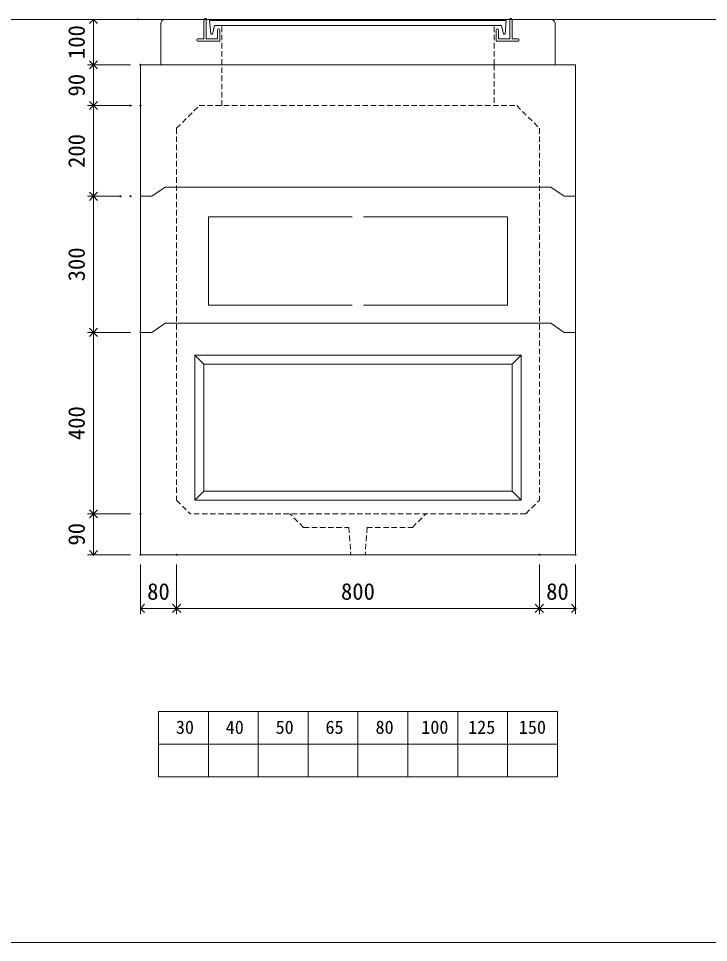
# Model space of a CAD drawing. Units: millimetres, scale not verified. Extents: x -4890 to 18490, y -2283 to 2283.
# Drawn here: x 1847 to 3368, y -1992 to 45 of the extents above; entities that cross this region are included whole.
import ezdxf
from ezdxf.enums import TextEntityAlignment as Align

# ---------------------------------------------------------------- set-up
doc = ezdxf.new("R2010")
doc.units = ezdxf.units.MM
doc.header["$LTSCALE"] = 10
doc.header["$PDMODE"] = 32
doc.header["$PDSIZE"] = 2
doc.linetypes.add('DASHED1', pattern=[1.8, 1.2, -0.6])
doc.linetypes.add('USER2', pattern=[50.8, 31.75, -6.35, 6.35, -6.35])
doc.layers.add('0-1_Defpoints', color=7, linetype='Continuous')
for name, color, linetype, lineweight in [('0-2_waku', 7, 'Continuous', 18), ('0-3_gaikei', 7, 'Continuous', 18), ('0-4_kakure', 7, 'DASHED1', 5), ('0-5_sunpou', 7, 'Continuous', 5), ('0-9_uchigawa', 6, 'Continuous', 18), ('0-B_futa', 3, 'Continuous', 18), ('0-C_GL', 4, 'Continuous', 18), ('0-E_文字１', 7, 'Continuous', 18), ('1-3_uchigawa2', 6, 'USER2', 18)]:
    doc.layers.add(name, color=color, linetype=linetype, lineweight=lineweight)
doc.styles.add('ＭＳ ゴシック', font='')
doc.styles.get('ＭＳ ゴシック').set_extended_font_data('MS Gothic')

# ---------------------------------------------------------------- blocks, each defined once
blk = doc.blocks.new('_Open90')
at = {"layer": '0-5_sunpou'}
blk.add_line((0, 0), (-1, 0), dxfattribs=at)
blk.add_lwpolyline([(-0.5, 0.5), (0, 0), (-0.5, -0.5)], dxfattribs=at)
blk = doc.blocks.new('D44')
at = {"layer": '0-1_Defpoints'}
for p in [(3556.77, 2264.36), (3458.83, 2164.36), (3562.32, 2164.36)]:
    blk.add_point(p, dxfattribs=at)
at = {"layer": '0-5_sunpou'}
for p, q in [((3534.77, 2264.36), (3445.83, 2264.36)), ((3458.83, 2246.36), (3458.83, 2182.36)), ((3540.32, 2164.36), (3445.83, 2164.36))]:
    blk.add_line(p, q, dxfattribs=at)
at = {"layer": '0-5_sunpou', "xscale": 18, "yscale": 18}
for p, rotation in [((3458.83, 2264.36), 90), ((3458.83, 2164.36), 270)]:
    blk.add_blockref('_Open90', p, dxfattribs=dict(at, rotation=rotation))
at = {"layer": '0-5_sunpou', "style": 'ＭＳ ゴシック'}
blk.add_text('100', height=36.66, rotation=90, dxfattribs=at).set_placement((3450.83, 2176.86), align=Align.BOTTOM_LEFT)
blk = doc.blocks.new('D56')
at = {"layer": '0-1_Defpoints'}
for p in [(3562.32, 1574.36), (3458.83, 1174.36), (3562.32, 1174.36)]:
    blk.add_point(p, dxfattribs=at)
at = {"layer": '0-5_sunpou'}
for p, q in [((3540.32, 1574.36), (3445.83, 1574.36)), ((3458.83, 1556.36), (3458.83, 1192.36)), ((3540.32, 1174.36), (3445.83, 1174.36))]:
    blk.add_line(p, q, dxfattribs=at)
at = {"layer": '0-5_sunpou', "xscale": 18, "yscale": 18}
for p, rotation in [((3458.83, 1574.36), 90), ((3458.83, 1174.36), 270)]:
    blk.add_blockref('_Open90', p, dxfattribs=dict(at, rotation=rotation))
at = {"layer": '0-5_sunpou', "style": 'ＭＳ ゴシック'}
blk.add_text('400', height=36.66, rotation=90, dxfattribs=at).set_placement((3450.83, 1336.86), align=Align.BOTTOM_LEFT)
blk = doc.blocks.new('D57')
at = {"layer": '0-1_Defpoints'}
for p in [(3562.32, 1174.36), (3458.83, 1084.36), (3562.32, 1084.36)]:
    blk.add_point(p, dxfattribs=at)
at = {"layer": '0-5_sunpou'}
for p, q in [((3540.32, 1174.36), (3445.83, 1174.36)), ((3458.83, 1156.36), (3458.83, 1102.36)), ((3540.32, 1084.36), (3445.83, 1084.36))]:
    blk.add_line(p, q, dxfattribs=at)
at = {"layer": '0-5_sunpou', "xscale": 18, "yscale": 18}
for p, rotation in [((3458.83, 1174.36), 90), ((3458.83, 1084.36), 270)]:
    blk.add_blockref('_Open90', p, dxfattribs=dict(at, rotation=rotation))
at = {"layer": '0-5_sunpou', "style": 'ＭＳ ゴシック'}
blk.add_text('90', height=36.66, rotation=90, dxfattribs=at).set_placement((3450.83, 1104.36), align=Align.BOTTOM_LEFT)
blk = doc.blocks.new('D58')
at = {"layer": '0-1_Defpoints'}
for p in [(3562.32, 1084.36), (3642.32, 1084.36), (3642.32, 965.97)]:
    blk.add_point(p, dxfattribs=at)
at = {"layer": '0-5_sunpou'}
for p, q in [((3562.32, 1062.36), (3562.32, 952.97)), ((3642.32, 1062.36), (3642.32, 952.97)), ((3580.32, 965.97), (3624.32, 965.97))]:
    blk.add_line(p, q, dxfattribs=at)
at = {"layer": '0-5_sunpou', "xscale": 18, "yscale": 18, "rotation": 180}
blk.add_blockref('_Open90', (3562.32, 965.97), dxfattribs=at)
at = {"layer": '0-5_sunpou', "xscale": 18, "yscale": 18}
blk.add_blockref('_Open90', (3642.32, 965.97), dxfattribs=at)
at = {"layer": '0-5_sunpou', "style": 'ＭＳ ゴシック'}
blk.add_text('80', height=36.66, dxfattribs=at).set_placement((3577.32, 973.97), align=Align.BOTTOM_LEFT)
blk = doc.blocks.new('D59')
at = {"layer": '0-1_Defpoints'}
for p in [(3642.32, 1084.36), (4442.32, 1084.36), (4442.32, 965.97)]:
    blk.add_point(p, dxfattribs=at)
at = {"layer": '0-5_sunpou'}
for p, q in [((3642.32, 1062.36), (3642.32, 952.97)), ((4442.32, 1062.36), (4442.32, 952.97)), ((3660.32, 965.97), (4424.32, 965.97))]:
    blk.add_line(p, q, dxfattribs=at)
at = {"layer": '0-5_sunpou', "xscale": 18, "yscale": 18, "rotation": 180}
blk.add_blockref('_Open90', (3642.32, 965.97), dxfattribs=at)
at = {"layer": '0-5_sunpou', "xscale": 18, "yscale": 18}
blk.add_blockref('_Open90', (4442.32, 965.97), dxfattribs=at)
at = {"layer": '0-5_sunpou', "style": 'ＭＳ ゴシック'}
blk.add_text('800', height=36.66, dxfattribs=at).set_placement((4004.82, 973.97), align=Align.BOTTOM_LEFT)
blk = doc.blocks.new('D60')
at = {"layer": '0-1_Defpoints'}
for p in [(4442.32, 1084.36), (4522.32, 1084.36), (4522.32, 965.97)]:
    blk.add_point(p, dxfattribs=at)
at = {"layer": '0-5_sunpou'}
for p, q in [((4442.32, 1062.36), (4442.32, 952.97)), ((4522.32, 1062.36), (4522.32, 952.97)), ((4460.32, 965.97), (4504.32, 965.97))]:
    blk.add_line(p, q, dxfattribs=at)
at = {"layer": '0-5_sunpou', "xscale": 18, "yscale": 18, "rotation": 180}
blk.add_blockref('_Open90', (4442.32, 965.97), dxfattribs=at)
at = {"layer": '0-5_sunpou', "xscale": 18, "yscale": 18}
blk.add_blockref('_Open90', (4522.32, 965.97), dxfattribs=at)
at = {"layer": '0-5_sunpou', "style": 'ＭＳ ゴシック'}
blk.add_text('80', height=36.66, dxfattribs=at).set_placement((4457.32, 973.97), align=Align.BOTTOM_LEFT)
blk = doc.blocks.new('D61')
at = {"layer": '0-1_Defpoints'}
for p in [(3556.77, 2264.36), (3458.83, 2164.36), (3562.32, 2164.36)]:
    blk.add_point(p, dxfattribs=at)
at = {"layer": '0-5_sunpou'}
for p, q in [((3534.77, 2264.36), (3445.83, 2264.36)), ((3458.83, 2246.36), (3458.83, 2182.36)), ((3540.32, 2164.36), (3445.83, 2164.36))]:
    blk.add_line(p, q, dxfattribs=at)
at = {"layer": '0-5_sunpou', "xscale": 18, "yscale": 18}
for p, rotation in [((3458.83, 2264.36), 90), ((3458.83, 2164.36), 270)]:
    blk.add_blockref('_Open90', p, dxfattribs=dict(at, rotation=rotation))
at = {"layer": '0-5_sunpou', "style": 'ＭＳ ゴシック'}
blk.add_text('100', height=36.66, rotation=90, dxfattribs=at).set_placement((3450.83, 2176.86), align=Align.BOTTOM_LEFT)
blk = doc.blocks.new('D62')
at = {"layer": '0-1_Defpoints'}
for p in [(3562.32, 2164.36), (3458.83, 2074.36), (3562.32, 2074.36)]:
    blk.add_point(p, dxfattribs=at)
at = {"layer": '0-5_sunpou'}
for p, q in [((3540.32, 2164.36), (3445.83, 2164.36)), ((3458.83, 2146.36), (3458.83, 2092.36)), ((3540.32, 2074.36), (3445.83, 2074.36))]:
    blk.add_line(p, q, dxfattribs=at)
at = {"layer": '0-5_sunpou', "xscale": 18, "yscale": 18}
for p, rotation in [((3458.83, 2164.36), 90), ((3458.83, 2074.36), 270)]:
    blk.add_blockref('_Open90', p, dxfattribs=dict(at, rotation=rotation))
at = {"layer": '0-5_sunpou', "style": 'ＭＳ ゴシック'}
blk.add_text('90', height=36.66, rotation=90, dxfattribs=at).set_placement((3450.83, 2094.36), align=Align.BOTTOM_LEFT)
blk = doc.blocks.new('D63')
at = {"layer": '0-1_Defpoints'}
for p in [(3540.32, 1874.36), (3458.83, 1574.36), (3562.32, 1574.36)]:
    blk.add_point(p, dxfattribs=at)
at = {"layer": '0-5_sunpou'}
for p, q in [((3518.32, 1874.36), (3445.83, 1874.36)), ((3458.83, 1856.36), (3458.83, 1592.36)), ((3540.32, 1574.36), (3445.83, 1574.36))]:
    blk.add_line(p, q, dxfattribs=at)
at = {"layer": '0-5_sunpou', "xscale": 18, "yscale": 18}
for p, rotation in [((3458.83, 1874.36), 90), ((3458.83, 1574.36), 270)]:
    blk.add_blockref('_Open90', p, dxfattribs=dict(at, rotation=rotation))
at = {"layer": '0-5_sunpou', "style": 'ＭＳ ゴシック'}
blk.add_text('300', height=36.66, rotation=90, dxfattribs=at).set_placement((3450.83, 1686.86), align=Align.BOTTOM_LEFT)
blk = doc.blocks.new('D64')
at = {"layer": '0-1_Defpoints'}
for p in [(3540.32, 2074.36), (3458.83, 1874.36), (3518.32, 1874.36)]:
    blk.add_point(p, dxfattribs=at)
at = {"layer": '0-5_sunpou'}
for p, q in [((3518.32, 2074.36), (3445.83, 2074.36)), ((3458.83, 2056.36), (3458.83, 1892.36)), ((3496.32, 1874.36), (3445.83, 1874.36))]:
    blk.add_line(p, q, dxfattribs=at)
at = {"layer": '0-5_sunpou', "xscale": 18, "yscale": 18}
for p, rotation in [((3458.83, 2074.36), 90), ((3458.83, 1874.36), 270)]:
    blk.add_blockref('_Open90', p, dxfattribs=dict(at, rotation=rotation))
at = {"layer": '0-5_sunpou', "style": 'ＭＳ ゴシック'}
blk.add_text('200', height=36.66, rotation=90, dxfattribs=at).set_placement((3450.83, 1936.86), align=Align.BOTTOM_LEFT)

msp = doc.modelspace()

# ---------------------------------------------------------------- linework, layer by layer
at = {"layer": '0-2_waku'}
for p, q in [((2155.32, -1482.68), (2155.32, -1626.68)), ((2155.32, -1482.68), (2155.32, -1626.68)), ((2155.32, -1482.68), (2155.32, -1626.68)), ((2155.32, -1482.68), (2155.32, -1626.68)), ((2155.32, -1482.68), (3035.32, -1482.68)), ((2265.32, -1482.68), (2265.32, -1626.68)), ((2375.32, -1482.68), (2375.32, -1626.68)), ((2375.32, -1482.68), (2375.32, -1626.68)), ((2485.32, -1482.68), (2485.32, -1626.68)), ((2595.32, -1482.68), (2595.32, -1626.68)), ((2705.32, -1482.68), (2705.32, -1626.68)), ((2815.32, -1482.68), (2815.32, -1626.68)), ((2925.32, -1482.68), (2925.32, -1626.68)), ((3035.32, -1482.68), (3035.32, -1626.68)), ((2155.32, -1554.68), (3035.32, -1554.68)), ((2155.32, -1626.68), (3035.32, -1626.68)), ((-1229.68, -1991.68), (4890.32, -1991.68)), ((-1229.68, -1991.68), (4890.32, -1991.68))]:
    msp.add_line(p, q, dxfattribs=at)
at = {"layer": '0-3_gaikei'}
for p, q in [((2170.32, 43.32), (2255.31, 43.32)), ((2170.32, 43.32), (2255.31, 43.32)), ((2935.32, 43.32), (3020.32, 43.32)), ((2935.32, 43.32), (3020.32, 43.32)), ((2160.32, -56.68), (2160.32, 33.32)), ((2160.32, -56.68), (2160.32, 33.32)), ((3030.32, -56.68), (3030.32, 33.32)), ((3030.32, -56.68), (3030.32, 33.32)), ((2115.32, -56.68), (2115.32, -1136.68)), ((2160.32, -56.68), (2270.32, -56.68)), ((2160.32, -56.68), (2270.32, -56.68)), ((2195.32, -56.68), (2995.32, -56.68)), ((2195.32, -56.68), (2995.32, -56.68)), ((3030.32, -56.68), (2920.32, -56.68)), ((3030.32, -56.68), (2920.32, -56.68)), ((3075.32, -56.68), (3075.32, -1136.68)), ((2140.32, -346.68), (2170.32, -326.68)), ((2140.32, -346.68), (2170.32, -326.68)), ((2170.32, -326.68), (3020.32, -326.68)), ((3020.32, -326.68), (3050.32, -346.68)), ((3020.32, -326.68), (3050.32, -346.68)), ((2140.32, -346.68), (2115.32, -346.68)), ((2140.32, -346.68), (2115.32, -346.68)), ((2140.32, -346.68), (2115.32, -346.68)), ((3050.32, -346.68), (3075.32, -346.68)), ((3050.32, -346.68), (3075.32, -346.68)), ((2140.32, -646.68), (2170.32, -626.68)), ((2140.32, -646.68), (2170.32, -626.68)), ((2140.32, -646.68), (2170.32, -626.68)), ((2140.32, -646.68), (2170.32, -626.68)), ((2140.32, -646.68), (2170.32, -626.68)), ((2140.32, -646.68), (2170.32, -626.68)), ((2170.32, -626.68), (3020.32, -626.68)), ((3020.32, -626.68), (3050.32, -646.68)), ((3020.32, -626.68), (3050.32, -646.68)), ((3020.32, -626.68), (3050.32, -646.68)), ((3020.32, -626.68), (3050.32, -646.68)), ((3020.32, -626.68), (3050.32, -646.68)), ((3020.32, -626.68), (3050.32, -646.68)), ((2140.32, -646.68), (2115.32, -646.68)), ((2140.32, -646.68), (2115.32, -646.68)), ((2140.32, -646.68), (2115.32, -646.68)), ((2140.32, -646.68), (2115.32, -646.68)), ((2140.32, -646.68), (2115.32, -646.68)), ((2140.32, -646.68), (2115.32, -646.68)), ((2140.32, -646.68), (2115.32, -646.68)), ((2140.32, -646.68), (2115.32, -646.68)), ((2140.32, -646.68), (2115.32, -646.68)), ((2140.32, -646.68), (2115.32, -646.68)), ((2115.32, -646.68), (2115.32, -1136.68)), ((3050.32, -646.68), (3075.32, -646.68)), ((3050.32, -646.68), (3075.32, -646.68)), ((3050.32, -646.68), (3075.32, -646.68)), ((3050.32, -646.68), (3075.32, -646.68)), ((3050.32, -646.68), (3075.32, -646.68)), ((3075.32, -1136.68), (2115.32, -1136.68)), ((2115.32, -1136.68), (2195.32, -1136.68)), ((3075.32, -1136.68), (2115.32, -1136.68)), ((2115.32, -1136.68), (2195.32, -1136.68)), ((3075.32, -1136.68), (2115.32, -1136.68)), ((2115.32, -1136.68), (2195.32, -1136.68))]:
    msp.add_line(p, q, dxfattribs=at)
for points in [[(2245.32, -56.68), (2115.32, -56.68), (3075.32, -56.68)], [(2245.32, -56.68), (2115.32, -56.68), (3075.32, -56.68)], [(3050.32, -646.68), (3075.32, -646.68), (3075.32, -1136.68)]]:
    msp.add_lwpolyline(points, dxfattribs=at)
for centre, radius, start, end in [((2169.74, 33.9), 9.44, 86.47383, 183.52617), ((2169.74, 33.9), 9.44, 86.47383, 183.52617), ((3020.65, 33.65), 9.68, 358.04251, 91.95749), ((3020.65, 33.65), 9.68, 358.04251, 91.95749)]:
    msp.add_arc(centre, radius, start, end, dxfattribs=at)
at = {"layer": '0-4_kakure'}
for p, q in [((2295.32, -56.68), (2295.32, 29.82)), ((2295.32, -56.68), (2295.32, 29.82)), ((2895.32, -56.68), (2895.32, 29.82)), ((2895.32, -56.68), (2895.32, 29.82)), ((2295.32, -146.68), (2295.32, -56.68)), ((2895.32, -56.68), (2895.32, -146.68)), ((2195.32, -196.68), (2245.32, -146.68)), ((2245.32, -146.68), (2945.32, -146.68)), ((2245.32, -146.68), (2945.32, -146.68)), ((2245.32, -146.68), (2945.32, -146.68)), ((2945.32, -146.68), (2995.32, -196.68)), ((2195.32, -196.68), (2195.32, -1016.68)), ((2995.32, -196.68), (2995.32, -1016.68)), ((2195.32, -1016.68), (2225.32, -1046.68)), ((2965.32, -1046.68), (2995.32, -1016.68)), ((2965.32, -1046.68), (2225.32, -1046.68)), ((2475.32, -1076.68), (2445.32, -1046.68)), ((2475.32, -1076.68), (2445.32, -1046.68)), ((2715.32, -1076.68), (2745.32, -1046.68)), ((2715.32, -1076.68), (2745.32, -1046.68)), ((2475.32, -1076.68), (2575.32, -1076.68)), ((2475.32, -1076.68), (2575.32, -1076.68)), ((2575.32, -1076.68), (2579.32, -1136.68)), ((2575.32, -1076.68), (2579.32, -1136.68)), ((2575.32, -1076.68), (2579.32, -1136.68)), ((2615.32, -1076.68), (2611.32, -1136.68)), ((2615.32, -1076.68), (2611.32, -1136.68)), ((2615.32, -1076.68), (2611.32, -1136.68)), ((2615.32, -1076.68), (2715.32, -1076.68))]:
    msp.add_line(p, q, dxfattribs=at)
at = {"layer": '0-9_uchigawa'}
for p, q in [((2235.32, -696.68), (2255.32, -716.68)), ((2235.32, -696.68), (2235.32, -996.68)), ((2235.32, -696.68), (2955.32, -696.68)), ((2235.32, -696.68), (2235.32, -1016.61)), ((2235.32, -696.68), (2255.32, -716.68)), ((2955.32, -696.68), (2935.32, -716.68)), ((2955.32, -696.68), (2955.32, -1016.61)), ((2255.32, -716.68), (2255.32, -976.68)), ((2255.32, -716.68), (2255.32, -976.68)), ((2255.32, -716.68), (2255.32, -976.68)), ((2255.32, -716.68), (2255.32, -976.68)), ((2255.32, -716.68), (2255.32, -996.61)), ((2935.32, -996.61), (2935.32, -716.68)), ((2235.32, -1016.61), (2255.32, -996.61)), ((2255.32, -996.61), (2935.32, -996.61)), ((2955.32, -1016.61), (2935.32, -996.61)), ((2235.32, -1016.61), (2955.32, -1016.61)), ((2255.32, -1016.61), (2955.32, -1016.61))]:
    msp.add_line(p, q, dxfattribs=at)
for points in [[(2235.32, -696.68), (2255.32, -716.68), (2255.32, -976.68)], [(2235.32, -696.68), (2255.32, -716.68), (2935.32, -716.68)]]:
    msp.add_lwpolyline(points, dxfattribs=at)
at = {"layer": '0-B_futa'}
for p, q in [((2255.31, 43.32), (2255.31, 0.32)), ((2255.31, 43.32), (2255.31, 0.32)), ((2257.31, 45.32), (2260.31, 45.32)), ((2257.31, 45.32), (2260.31, 45.32)), ((2260.31, 45.32), (2260.31, 0.32)), ((2260.31, 45.32), (2260.31, 0.32)), ((2268.13, 40.82), (2922.46, 40.82)), ((2268.13, 40.82), (2270.62, 10.82)), ((2268.13, 40.82), (2922.46, 40.82)), ((2268.13, 40.82), (2270.62, 10.82)), ((2922.46, 40.82), (2920.21, 10.82)), ((2922.46, 40.82), (2920.21, 10.82)), ((2930.32, 45.32), (2930.32, 0.32)), ((2930.32, 45.32), (2933.32, 45.32)), ((2930.32, 45.32), (2930.32, 0.32)), ((2930.32, 45.32), (2933.32, 45.32)), ((2935.32, 43.32), (2935.32, 0.32)), ((2935.32, 43.32), (2935.32, 0.32)), ((2278.65, 29.82), (2274.33, 10.82)), ((2278.65, 29.82), (2274.33, 10.82)), ((2278.65, 29.82), (2911.98, 29.82)), ((2278.65, 29.82), (2911.98, 29.82)), ((2287.31, 22.32), (2288.31, 22.32)), ((2287.31, 22.32), (2288.31, 22.32)), ((2903.32, 22.32), (2902.32, 22.32)), ((2903.32, 22.32), (2902.32, 22.32)), ((2911.98, 29.82), (2916.3, 10.82)), ((2911.98, 29.82), (2916.3, 10.82)), ((2242.31, 0.32), (2255.31, 0.32)), ((2242.31, 0.32), (2255.31, 0.32)), ((2260.31, 0.32), (2285.31, 0.32)), ((2260.31, 0.32), (2285.31, 0.32)), ((2270.62, 10.82), (2274.33, 10.82)), ((2270.62, 10.82), (2274.33, 10.82)), ((2285.31, 20.32), (2285.31, 0.32)), ((2285.31, 20.32), (2285.31, 0.32)), ((2290.31, 20.32), (2290.31, -4.68)), ((2290.31, 20.32), (2290.31, -4.68)), ((2900.32, 20.32), (2900.32, -4.68)), ((2900.32, 20.32), (2900.32, -4.68)), ((2905.32, 20.32), (2905.32, 0.32)), ((2905.32, 20.32), (2905.32, 0.32)), ((2930.32, 0.32), (2905.32, 0.32)), ((2930.32, 0.32), (2905.32, 0.32)), ((2920.21, 10.82), (2916.3, 10.82)), ((2920.21, 10.82), (2916.3, 10.82)), ((2948.32, 0.32), (2935.32, 0.32)), ((2948.32, 0.32), (2935.32, 0.32)), ((2240.31, -1.68), (2240.31, -2.68)), ((2240.31, -1.68), (2240.31, -2.68)), ((2290.31, -4.68), (2242.31, -4.68)), ((2290.31, -4.68), (2242.31, -4.68)), ((2900.32, -4.68), (2948.32, -4.68)), ((2900.32, -4.68), (2948.32, -4.68)), ((2950.32, -1.68), (2950.32, -2.68)), ((2950.32, -1.68), (2950.32, -2.68))]:
    msp.add_line(p, q, dxfattribs=at)
for centre, start, end in [((2257.31, 43.32), 90, 180), ((2257.31, 43.32), 90, 180), ((2933.32, 43.32), 0, 90), ((2933.32, 43.32), 0, 90), ((2287.31, 20.32), 90, 180), ((2287.31, 20.32), 90, 180), ((2288.31, 20.32), 0, 90), ((2288.31, 20.32), 0, 90), ((2902.32, 20.32), 90, 180), ((2902.32, 20.32), 90, 180), ((2903.32, 20.32), 0, 90), ((2903.32, 20.32), 0, 90), ((2242.31, -1.68), 90, 180), ((2242.31, -1.68), 90, 180), ((2948.32, -1.68), 0, 90), ((2948.32, -1.68), 0, 90), ((2242.31, -2.68), 180, 270), ((2242.31, -2.68), 180, 270), ((2948.32, -2.68), 270, 0), ((2948.32, -2.68), 270, 0)]:
    msp.add_arc(centre, 2, start, end, dxfattribs=at)
at = {"layer": '0-C_GL'}
msp.add_line((-1229.68, 43.32), (4890.32, 43.32), dxfattribs=at)
at = {"layer": '1-3_uchigawa2'}
for p in [(2265.32, -391.68), (2925.32, -391.68)]:
    msp.add_line(p, (2595.32, -391.68), dxfattribs=at)
for points in [[(2265.32, -391.68), (2265.32, -586.68), (2595.32, -586.68)], [(2925.32, -391.68), (2925.32, -586.68), (2595.32, -586.68)]]:
    msp.add_lwpolyline(points, dxfattribs=at)

# ---------------------------------------------------------------- block references
at = {"layer": '0-5_sunpou'}
for name in ['D44', 'D61', 'D62', 'D64', 'D63', 'D56', 'D57', 'D58', 'D59', 'D60']:
    msp.add_blockref(name, (-1447, -2221.05), dxfattribs=at)

# ---------------------------------------------------------------- texts
at = {"layer": '0-E_文字１', "style": 'ＭＳ ゴシック'}
for s, p in [('30', (2193.62, -1540.5)), ('40', (2303.62, -1540.5)), ('50', (2413.62, -1540.5)), ('65', (2523.62, -1540.5)), ('80', (2634.03, -1540.5)), ('100', (2734.9, -1540.5)), ('125', (2838.29, -1540.5)), ('150', (2950.05, -1540.5))]:
    msp.add_text(s, height=29.33, dxfattribs=at).set_placement(p, align=Align.BOTTOM_LEFT)

doc.saveas('drawing.dxf')
